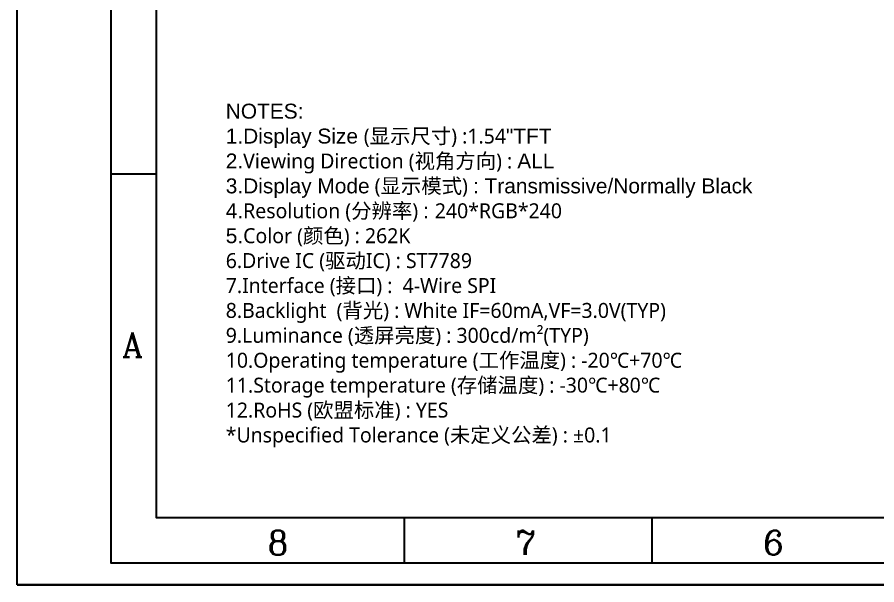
# Model space of a CAD drawing. Header units: millimetres. Extents: x 830 to 1412, y 1788 to 1993.
# Drawn here: x 829.5 to 933.6, y 1788 to 1856.7 of the extents above; entities that cross this region are included whole.
import ezdxf

# ---------------------------------------------------------------- set-up
doc = ezdxf.new("R2010")
doc.units = ezdxf.units.MM
doc.layers.add('1-标准图框', color=40, linetype='Continuous')
doc.layers.add('5-PIN文字', color=7, linetype='Continuous')
doc.styles.add('ROMANC', font='romanc.shx', dxfattribs={"bigfont": 'gbcbig.shx'})
doc.styles.add('ZY样式1', font='')
doc.styles.get('ZY样式1').set_extended_font_data('Microsoft YaHei')

msp = doc.modelspace()

# ---------------------------------------------------------------- linework, layer by layer
at = {"layer": '1-标准图框', "color": 7}
for p, q in [((846.4026, 1837.7257), (840.9127, 1837.7257)), ((876.3856, 1790.6397), (876.3856, 1796.1295)), ((906.3687, 1790.6397), (906.3687, 1796.1295))]:
    msp.add_line(p, q, dxfattribs=at)
for points in [[(840.9127, 1968.0042), (1091.7568, 1968.0042), (1091.7568, 1790.6397), (840.9127, 1790.6397)], [(846.4026, 1962.5143), (1086.267, 1962.5143), (1086.267, 1796.1295), (846.4026, 1796.1295)]]:
    msp.add_lwpolyline(points, close=True, dxfattribs=at)
at = {"layer": '5-PIN文字'}
for p, q in [((829.5274, 1788.0289), (829.5274, 1970.0164)), ((1102.5086, 1788.0289), (829.5274, 1788.0289)), ((829.5274, 1788.0289), (1102.5086, 1788.0289))]:
    msp.add_line(p, q, dxfattribs=at)

# ---------------------------------------------------------------- texts
at = {"layer": '1-标准图框', "color": 7, "style": 'ROMANC'}
for s, p in [('A', (842.2198, 1815.5963)), ('8', (859.8179, 1791.6419)), ('7', (889.8009, 1791.6419)), ('6', (919.7839, 1791.6419))]:
    msp.add_text(s, height=2.9561, dxfattribs=at).set_placement(p)
at = {"layer": '1-标准图框', "color": 7, "insert": (854.7668, 1846.2633), "char_height": 1.8085233, "width": 69.40801, "attachment_point": 1, "style": 'ZY样式1'}
msp.add_mtext('{\\fArial|b0|i0|c0|p34;\\C0;NOTES:\\P1.Display\\fArial|b0|i0|c134|p34; \\fArial|b0|i0|c0|p34;Size \\fMicrosoft YaHei|b0|i0|c134|p34;(显示尺寸) :1.54\\fArial|b0|i0|c0|p34;"TFT\\P2.\\fMicrosoft YaHei|b0|i0|c134|p34;Viewing Direction (视角方向) : \\fArial|b0|i0|c0|p34;\\C7;ALL\\P3.Display Mode\\fMicrosoft YaHei|b0|i0|c134|p34;\\C0; (显示模式) \\fArial|b0|i0|c0|p34;\\C7;: Transmissive\\C0;/Normally\\fArial|b0|i0|c134|p34; \\fArial|b0|i0|c0|p34;Black\\C7;\\P4.\\fMicrosoft YaHei|b0|i0|c134|p34;\\C0;Resolution (分辨率) \\fArial|b0|i0|c0|p34;\\C7;: \\fMicrosoft YaHei|b0|i0|c134|p34;\\C0;240*RGB*240\\P\\fArial|b0|i0|c0|p34;\\C7;5.\\fMicrosoft YaHei|b0|i0|c134|p34;\\C0;Color (颜色) : 262K\\P6.Drive IC (驱动IC) : ST7789\\P7.Interface (接口) :  4-Wire SPI\\P\\fMicrosoft JhengHei|b0|i0|c134|p34;8.Backlight \\fMicrosoft YaHei|b0|i0|c134|p34; (背光) : White IF=60mA,VF=3.0V(TYP)\\P9.Luminance (透屏亮度) : 300cd/m²(TYP)\\P10.Operating temperature (工作温度) : -20℃+70℃\\P11.Storage temperature (存储温度) : -30℃+80℃\\P12.RoHS (欧盟标准) : YES\\P*Unspecified Tolerance (未定义公差) : %%P0.1}', dxfattribs=at)

doc.saveas('drawing.dxf')
